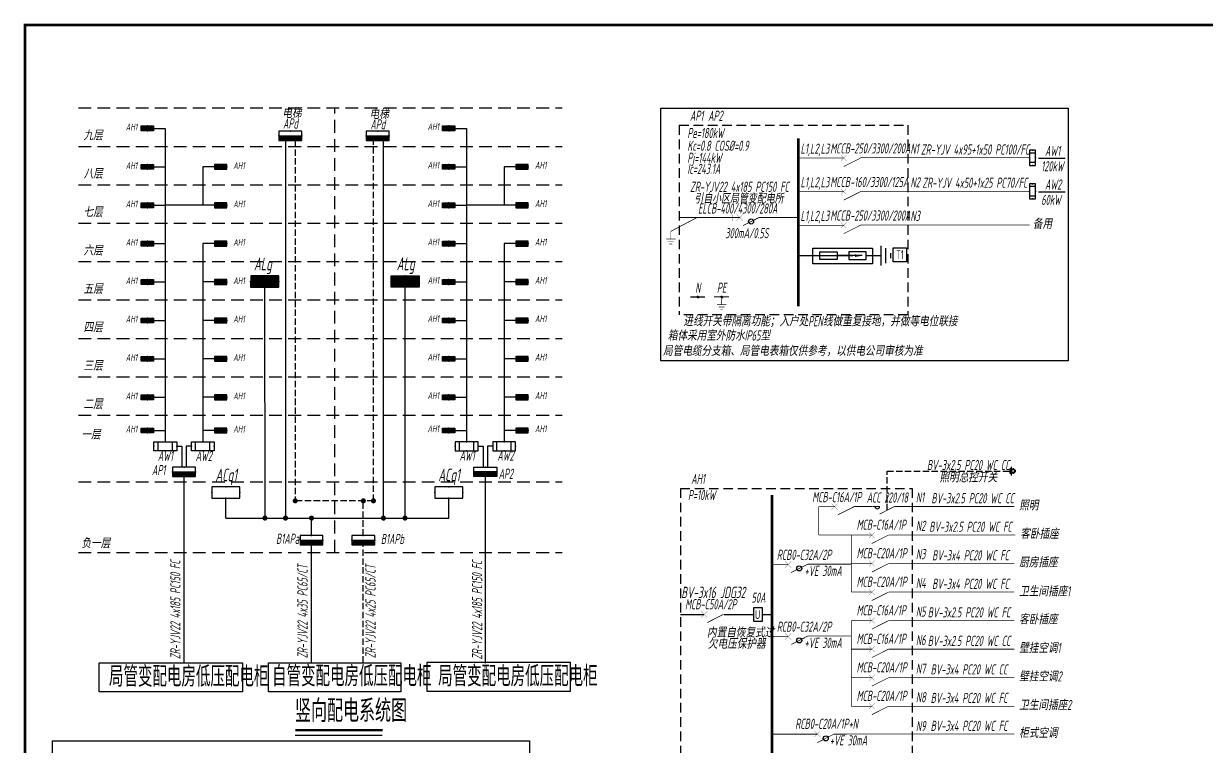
# Model space of a CAD drawing. Extents: x 3002737 to 4077523, y -995787 to -7267.
# Drawn here: x 3503902 to 3550400, y -668747 to -640337 of the extents above; entities that cross this region are included whole.
import ezdxf
from ezdxf.enums import TextEntityAlignment as Align

# ---------------------------------------------------------------- set-up
doc = ezdxf.new("R2010")
doc.units = 0
doc.header["$LTSCALE"] = 1000
doc.header["$MEASUREMENT"] = 0
for name, pattern in [('CONTINOUS', [0]), ('DASH', [0.35, 0.25, -0.1]), ('DASH4', [0.1875, 0.125, -0.0625]), ('DASHED', [0.75, 0.5, -0.25])]:
    doc.linetypes.add(name, pattern=pattern)
doc.layers.get('0').update_dxf_attribs({"linetype": 'CONTINUOUS'})
for name, color, linetype in [('!!电气', 1, 'CONTINUOUS'), ('ANNO-NOTE', 7, 'CONTINUOUS'), ('DIM-照明', 7, 'CONTINUOUS'), ('ELEMENT', 3, 'CONTINUOUS'), ('EQUIP', 3, 'CONTINUOUS'), ('EQUIP-照明', 3, 'CONTINUOUS'), ('EQUIP-箱柜', 3, 'CONTINUOUS'), ('WIRE-SECU-1', 30, 'CONTINUOUS'), ('WIRE-照明', 2, 'CONTINUOUS'), ('照明平面文字层', 3, 'CONTINUOUS')]:
    doc.layers.add(name, color=color, linetype=linetype)
doc.layers.add('图框', color=147, linetype='CONTINUOUS', lineweight=20)
doc.styles.add('_TCH_LABEL', font='COMPLEX', dxfattribs={"bigfont": 'GBCBIG'})
doc.styles.add('HZTXT', font='gbeitc.shx', dxfattribs={"width": 0.8, "height": 400, "bigfont": 'hztxt.shx'})
doc.styles.add('SM1', font='realsz.shx', dxfattribs={"width": 0.75, "bigfont": 'realhz.shx'})
doc.styles.get("Standard").update_dxf_attribs({"font": 'gbenor.shx', "bigfont": 'gbcbig.shx'})
doc.styles.add('TSSD_Dimension', font='Tssdeng.shx', dxfattribs={"width": 0.7, "bigfont": 'tssdchn.shx'})

# ---------------------------------------------------------------- blocks, each defined once
blk = doc.blocks.new('*X10')
at = {"color": 0}
for p, q in [((-250, 33), (-183, 100)), ((-250, 68), (-218, 100)), ((-247, 0), (-147, 100)), ((-212, 0), (-112, 100)), ((-177, 0), (-77, 100)), ((-141, 0), (-41, 100)), ((-106, 0), (-6, 100)), ((-71, 0), (29, 100)), ((-35, 0), (65, 100)), ((0, 0), (100, 100)), ((35, 0), (135, 100)), ((71, 0), (171, 100)), ((106, 0), (206, 100)), ((141, 0), (241, 100)), ((177, 0), (250, 73)), ((212, 0), (250, 38)), ((247, 0), (250, 3))]:
    blk.add_line(p, q, dxfattribs=at)
blk = doc.blocks.new('$equip$00001414')
for p, q in [((0.75, 0.6), (-0.75, 0.6)), ((-0.75, 0.6), (-0.75, 0)), ((-0.75, 0.3), (0.75, 0.3)), ((-0.75, 0), (0.75, 0)), ((0.75, 0), (0.75, 0.6))]:
    blk.add_line(p, q)
at = {"const_width": 0.3}
blk.add_lwpolyline([(-0.75, 0.15), (0.75, 0.15)], dxfattribs=at)
for p in [(-0.75, 0.3), (0, 0.6), (0, 0), (0.75, 0.3)]:
    blk.add_point(p)
at = {"xscale": 0.00300000000061118, "yscale": 0.00300000000061118, "zscale": 0.00300000000061118}
blk.add_blockref('*X10', (0, 0), dxfattribs=at)
at = {"style": '_TCH_LABEL', "flags": 9}
blk.add_attdef('A', (0, 0), '', height=0.00002, dxfattribs=at)
blk = doc.blocks.new('*X8')
at = {"color": 0}
for p, q in [((-250, 33), (-83, 200)), ((-250, 68), (-118, 200)), ((-250, 104), (-154, 200)), ((-250, 139), (-189, 200)), ((-250, 174), (-224, 200)), ((-247, 0), (-47, 200)), ((-212, 0), (-12, 200)), ((-177, 0), (23, 200)), ((-141, 0), (59, 200)), ((-106, 0), (94, 200)), ((-71, 0), (129, 200)), ((-35, 0), (165, 200)), ((0, 0), (200, 200)), ((35, 0), (235, 200)), ((71, 0), (250, 179)), ((106, 0), (250, 144)), ((141, 0), (250, 109)), ((177, 0), (250, 73)), ((212, 0), (250, 38)), ((247, 0), (250, 3))]:
    blk.add_line(p, q, dxfattribs=at)
blk = doc.blocks.new('$equip$00001421')
for p, q in [((0.75, 0.6), (-0.75, 0.6)), ((-0.75, 0.6), (-0.75, 0)), ((-0.75, 0), (0.75, 0)), ((0.75, 0), (0.75, 0.6))]:
    blk.add_line(p, q)
at = {"const_width": 0.6}
blk.add_lwpolyline([(-0.75, 0.3), (0.75, 0.3)], dxfattribs=at)
for p in [(-0.75, 0.3), (0, 0.6), (0, 0), (0.75, 0.3)]:
    blk.add_point(p)
at = {"xscale": 0.00300000000061118, "yscale": 0.00300000000061118, "zscale": 0.00300000000061118}
blk.add_blockref('*X8', (0, 0), dxfattribs=at)
at = {"style": '_TCH_LABEL', "flags": 9}
blk.add_attdef('A', (0, 0), '', height=0.00002, dxfattribs=at)
blk = doc.blocks.new('$equip$00001428')
for p, q in [((0.75, 0.6), (-0.75, 0.6)), ((-0.75, 0.6), (-0.75, 0)), ((-0.75, 0), (0.75, 0)), ((-0.469, 0.6), (-0.469, 0)), ((0.469, 0.6), (0.469, 0)), ((0.75, 0), (0.75, 0.6))]:
    blk.add_line(p, q)
for p in [(-0.75, 0.3), (0, 0.6), (0, 0), (0.75, 0.3)]:
    blk.add_point(p)
at = {"style": '_TCH_LABEL', "flags": 9}
blk.add_attdef('A', (0, 0), '', height=0.00002, dxfattribs=at)
blk = doc.blocks.new('$equip$00001413')
for p, q in [((0.75, 0.6), (-0.75, 0.6)), ((-0.75, 0.6), (-0.75, 0)), ((-0.75, 0), (0.75, 0)), ((0.75, 0), (0.75, 0.6))]:
    blk.add_line(p, q)
for p in [(-0.75, 0.3), (0, 0.6), (0, 0), (0.75, 0.3)]:
    blk.add_point(p)
at = {"style": '_TCH_LABEL', "flags": 9}
blk.add_attdef('A', (0, 0), '', height=0.00002, dxfattribs=at)
blk = doc.blocks.new('1107AA')
at = {"color": 3, "linetype": 'Continuous'}
for points, const_width in [([(0, -7.5), (-3.79, 0)], 0.3), ([(-1.25, 1.25), (1.25, -1.25)], 0.1), ([(1.25, 1.25), (-1.25, -1.25)], 0.1)]:
    blk.add_lwpolyline(points, dxfattribs=dict(at, const_width=const_width))
blk = doc.blocks.new('0114')
at = {"color": 3, "linetype": 'Continuous', "const_width": 0.3}
for points in [[(0, 0), (0, -4.58)], [(-2.75, -4.58), (2.75, -4.58)], [(-1.83, -6.01), (1.83, -6.01)], [(-0.86, -7.5), (0.86, -7.5)]]:
    blk.add_lwpolyline(points, dxfattribs=at)
blk = doc.blocks.new('*X32')
at = {"color": 0}
for p, q in [((197.1, 124.2), (199.7, 126.7)), ((197.2, 123.8), (200.1, 126.7)), ((197.2, 124.6), (199.2, 126.7)), ((197.3, 123.4), (200.4, 126.6)), ((197.3, 125.2), (198.6, 126.5)), ((197.4, 123.1), (200.7, 126.5)), ((197.5, 122.9), (201, 126.3)), ((197.7, 122.6), (201.2, 126.1)), ((197.9, 122.4), (201.4, 125.9)), ((198.1, 122.2), (201.6, 125.7)), ((198.4, 122), (201.8, 125.4)), ((198.7, 121.9), (201.9, 125.2)), ((199, 121.8), (202, 124.8)), ((199.4, 121.7), (202.1, 124.5)), ((199.8, 121.7), (202.1, 124.1)), ((200.3, 121.8), (202, 123.5)), ((201.2, 122.3), (201.6, 122.7))]:
    blk.add_line(p, q, dxfattribs=at)
blk = doc.blocks.new('HC000089')
at = {"color": 4, "linetype": 'Continuous', "const_width": 0.2}
blk.add_lwpolyline([(-1.8, -1.8, 0.198912), (0, -2.5, 0.198912), (1.8, -1.8, 0.198912), (2.5, 0, 0.198912), (1.8, 1.8, 0.198912), (0, 2.5, 0.198912), (-1.8, 1.8, 0.198912), (-2.5, 0, 0.198912)], format="xyb", close=True, dxfattribs=at)
at = {"color": 4}
blk.add_blockref('*X32', (-199.6, -124.2), dxfattribs=at)
blk = doc.blocks.new('A$C7C37685A')
at = {"layer": 'ELEMENT'}
for p, q in [((294, 104), (294, -104)), ((745, 104), (294, 104)), ((641, 0), (294, 0)), ((745, -104), (745, 104)), ((1135, -260), (1135, 260)), ((1264, -195), (1264, 195)), ((1394, -65), (1394, 65)), ((294, -104), (745, -104))]:
    blk.add_line(p, q, dxfattribs=at)
for points in [[(294, 0), (0, 0)], [(745, 0), (1135, 0)]]:
    blk.add_lwpolyline(points, dxfattribs=at)
for points in [[(658, 0), (450, -35), (450, 35), (658, 0)], [(450, 35), (658, 0), (450, -35), (450, 35)], [(450, -35), (450, 35), (658, 0), (450, 35)]]:
    blk.add_solid(points, dxfattribs=at)
blk = doc.blocks.new('A$C64190E90')
at = {"layer": 'DIM-照明', "color": 3}
blk.add_lwpolyline([(0, 104), (450, 104), (450, -104), (0, -104)], close=True, dxfattribs=at)
at = {"layer": 'DIM-照明'}
blk.add_blockref('A$C7C37685A', (466, 0), dxfattribs=at)
blk = doc.blocks.new('A$C5F6A5641')
at = {"layer": 'WIRE-照明', "color": 3}
for p, q in [((0, 0), (2337, 0)), ((0, -611), (0, 0)), ((2337, 0), (2337, -611)), ((2337, -611), (0, -611))]:
    blk.add_line(p, q, dxfattribs=at)
blk = doc.blocks.new('A$C2FB505A5')
at = {"color": 3, "linetype": 'Continuous'}
for points, const_width in [([(-125, -125), (125, 125)], 10), ([(-125, 125), (125, -125)], 10), ([(771, 11), (125, -316)], 30)]:
    blk.add_lwpolyline(points, dxfattribs=dict(at, const_width=const_width))
at = {"layer": 'DIM-照明', "color": 3, "linetype": 'Continuous', "const_width": 28.8}
blk.add_lwpolyline([(771, 11), (1064, 11)], dxfattribs=at)
at = {"layer": 'DIM-照明', "color": 3, "linetype": 'Continuous'}
blk.add_circle((438, -157), 100, dxfattribs=at)
blk = doc.blocks.new('A$C46350062')
at = {"layer": 'DIM-照明', "color": 3, "linetype": 'Continuous', "const_width": 28.8}
for points in [[(-590, 0), (-868, 0)], [(0, 0), (-590, -298)]]:
    blk.add_lwpolyline(points, dxfattribs=at)
at = {"layer": 'DIM-照明', "color": 3, "linetype": 'Continuous'}
blk.add_arc((-678, 0), 88.4, 180.9398, 0, dxfattribs=at)
blk = doc.blocks.new('$equip$00001230')
for p, q in [((0.25, 0.71), (0.25, 0.39)), ((0.25, 0.39), (0.5, 0.39)), ((0.5, 0.39), (0.5, -0.39)), ((0.5, -0.39), (0.25, -0.39)), ((0.25, -0.39), (0.25, -0.71))]:
    blk.add_line(p, q)
for radius in [0.357, 0.25]:
    blk.add_circle((0, 0), radius)
at = {"layer": 'EQUIP-照明'}
for p in [(-0.36, 0), (0, 0.36), (0.5, 0), (0, -0.36)]:
    blk.add_point(p, dxfattribs=at)
at = {"layer": 'EQUIP-照明', "flags": 9}
blk.add_attdef('A', (0, 0), '', height=0.00002, dxfattribs=at)
blk = doc.blocks.new('A$C7F327A38')
at = {"layer": 'DIM-照明'}
blk.add_lwpolyline([(0, 329), (555, 329), (555, 0), (0, 0)], close=True, dxfattribs=at)
at = {"layer": 'EQUIP', "style": 'TSSD_Dimension', "width": 0.7}
blk.add_text('U', height=350, rotation=90, dxfattribs=at).set_placement((280, 153), align=Align.MIDDLE)

msp = doc.modelspace()

# ---------------------------------------------------------------- linework, layer by layer
at = {"layer": '!!电气', "color": 0}
for p, q in [((3510944.3, -645962.1), (3510944.3, -647471.7)), ((3522792.2, -645962.1), (3522792.2, -647471.7)), ((3510944.3, -647471.7), (3509469.8, -647471.7)), ((3522792.2, -647471.7), (3521317.7, -647471.7))]:
    msp.add_line(p, q, dxfattribs=at)
at = {"layer": '!!电气', "color": 1}
msp.add_lwpolyline([(3528953.9, -643659.4), (3544962.9, -643659.4), (3544962.9, -653595.4), (3528953.9, -653595.4)], close=True, dxfattribs=at)
at = {"layer": '!!电气', "color": 2, "linetype": 'DASH'}
msp.add_lwpolyline([(3537847.9, -659467.2), (3537849.7, -657923.9), (3542682.1, -657923.9)], dxfattribs=at)
at = {"layer": '!!电气'}
for points in [[(3506864.4, -665460.8), (3512503.7, -665460.8), (3512503.7, -666602.1), (3506864.4, -666602.1)], [(3513533.9, -665458), (3518728, -665458), (3518728, -666599.3), (3513533.9, -666599.3)], [(3525397.6, -665450.7), (3519758.2, -665450.7), (3519758.2, -666581.8), (3525397.6, -666581.8)]]:
    msp.add_lwpolyline(points, close=True, dxfattribs=at)
at = {"layer": '!!电气', "color": 6}
msp.add_lwpolyline([(3505036.2, -668531.8), (3523786.1, -668531.8), (3523786.1, -697443.9), (3505036.2, -697443.9)], close=True, dxfattribs=at)
at = {"color": 3, "linetype": 'Continuous'}
for points, const_width in [([(3531782.7, -647840.6), (3531782.7, -648091.9)], 10), ([(3531935.6, -648082.6), (3532185.6, -647832.6)], 10), ([(3531935.6, -647832.6), (3532185.6, -648082.6)], 10), ([(3532832, -647946.7), (3532185.6, -648273.5)], 30), ([(3535662.5, -659454.8), (3535912.5, -659204.8)], 10), ([(3535662.5, -659204.8), (3535912.5, -659454.8)], 10), ([(3536559, -659319), (3535912.5, -659645.8)], 30), ([(3530527.8, -663440.4), (3530777.8, -663690.4)], 10), ([(3530527.8, -663690.4), (3530777.8, -663440.4)], 10), ([(3531424.2, -663554.6), (3530777.8, -663881.4)], 30)]:
    msp.add_lwpolyline(points, dxfattribs=dict(at, const_width=const_width))
at = {"layer": 'ANNO-NOTE', "color": 7}
msp.add_line((3514582.8, -668302.9), (3517993.5, -668302.9), dxfattribs=at)
msp.add_line((3514582.8, -668302.9), (3517993.5, -668302.9), dxfattribs=at)
at = {"layer": 'DIM-照明', "color": 84, "linetype": 'DASHED'}
for p, q in [((3506057.1, -643651.4), (3525072.2, -643651.4)), ((3516141.4, -661124), (3516141.4, -643651.4)), ((3506057.1, -645161), (3525072.2, -645161)), ((3506057.1, -646670.7), (3525072.2, -646670.7)), ((3506057.1, -648180.3), (3525072.2, -648180.3)), ((3506057.1, -649690), (3525072.2, -649690)), ((3506057.1, -651199.6), (3525072.2, -651199.6)), ((3506057.1, -652709.3), (3525072.2, -652709.3)), ((3506057.1, -654218.9), (3525072.2, -654218.9)), ((3506057.1, -655728.6), (3525072.2, -655728.6)), ((3506057.1, -658345.4), (3525072.2, -658345.4)), ((3506057.1, -661124), (3525072.2, -661124))]:
    msp.add_line(p, q, dxfattribs=at)
at = {"layer": 'DIM-照明', "color": 7, "linetype": 'CONTINOUS'}
for p, q in [((3509005.3, -644452.4), (3509469.8, -644452.4)), ((3520853.2, -644452.4), (3521317.7, -644452.4)), ((3509005.3, -645962.1), (3509469.8, -645962.1)), ((3511408.8, -645962.1), (3510944.3, -645962.1)), ((3520853.2, -645962.1), (3521317.7, -645962.1)), ((3523256.7, -645962.1), (3522792.2, -645962.1)), ((3509005.3, -647471.7), (3509469.8, -647471.7)), ((3511408.8, -647471.7), (3510944.3, -647471.7)), ((3520853.2, -647471.7), (3521317.7, -647471.7)), ((3523256.7, -647471.7), (3522792.2, -647471.7)), ((3509005.3, -648981.4), (3509469.8, -648981.4)), ((3511408.8, -648981.4), (3510944.3, -648981.4)), ((3520853.2, -648981.4), (3521317.7, -648981.4)), ((3523256.7, -648981.4), (3522792.2, -648981.4)), ((3509005.3, -650491), (3509469.8, -650491)), ((3511408.8, -650491), (3510944.3, -650491)), ((3520853.2, -650491), (3521317.7, -650491)), ((3523256.7, -650491), (3522792.2, -650491)), ((3509005.3, -652000.7), (3509469.8, -652000.7)), ((3511408.8, -652000.7), (3510944.3, -652000.7)), ((3520853.2, -652000.7), (3521317.7, -652000.7)), ((3523256.7, -652000.7), (3522792.2, -652000.7)), ((3509005.3, -653510.3), (3509469.8, -653510.3)), ((3511408.8, -653510.3), (3510944.3, -653510.3)), ((3520853.2, -653510.3), (3521317.7, -653510.3)), ((3523256.7, -653510.3), (3522792.2, -653510.3)), ((3509005.3, -655020), (3509469.8, -655020)), ((3511408.8, -655020), (3510944.3, -655020)), ((3520853.2, -655020), (3521317.7, -655020)), ((3523256.7, -655020), (3522792.2, -655020)), ((3509005.3, -656326.3), (3509469.8, -656326.3)), ((3511408.8, -656326.3), (3510944.3, -656326.3)), ((3520853.2, -656326.3), (3521317.7, -656326.3)), ((3523256.7, -656326.3), (3522792.2, -656326.3))]:
    msp.add_line(p, q, dxfattribs=at)
at = {"layer": 'DIM-照明', "color": 7}
for p, q in [((3509469.8, -644452.4), (3509469.8, -656770.9)), ((3521317.7, -644452.4), (3521317.7, -656770.9)), ((3518047.6, -659773.8), (3518047.6, -644928.8)), ((3543796, -645621.7), (3544853.8, -645621.7)), ((3543796, -646941.6), (3544853.8, -646941.6)), ((3510944.3, -648981.4), (3510944.3, -656770.9)), ((3522792.2, -648981.4), (3522792.2, -656770.9)), ((3513392.5, -659773.2), (3513379.3, -650695.9)), ((3518895.2, -659773.2), (3518903.9, -650697)), ((3509919.8, -656950.9), (3510122.7, -656950.9)), ((3510122.7, -656950.9), (3510122.7, -657775.1)), ((3510494.3, -656950.9), (3510291.3, -656950.9)), ((3510291.3, -656950.9), (3510291.3, -657775.1)), ((3521767.7, -656950.9), (3521970.6, -656950.9)), ((3521970.6, -656950.9), (3521970.6, -657775.1)), ((3522342.2, -656950.9), (3522139.3, -656950.9)), ((3522139.3, -656950.9), (3522139.3, -657775.1)), ((3510207, -665471.7), (3510207, -658135.1)), ((3522054.9, -665471.7), (3522054.9, -658135.1)), ((3511853.5, -659773.2), (3511853.8, -658990.6)), ((3520616.2, -659773.2), (3520616.6, -658990.6)), ((3511853.5, -659773.2), (3520616.2, -659773.2)), ((3518047.6, -659773.8), (3518866.1, -659773.5)), ((3515217.9, -665458), (3515217.9, -660822))]:
    msp.add_line(p, q, dxfattribs=at)
at = {"layer": 'DIM-照明', "color": 3, "linetype": 'DASH4', "ltscale": 3}
for p, q in [((3529676.9, -644329.7), (3538663.8, -644329.7)), ((3529676.9, -644329.7), (3529676.9, -651784.2)), ((3538663.8, -644329.7), (3538663.8, -651784.2)), ((3538663.8, -651784.2), (3529676.9, -651784.2)), ((3529724.2, -658605.5), (3538835.1, -658605.6)), ((3529724.2, -658605.5), (3529724.2, -670259)), ((3538835.2, -658605.6), (3538835.1, -670259.1))]:
    msp.add_line(p, q, dxfattribs=at)
at = {"layer": 'DIM-照明', "color": 7, "linetype": 'DASH'}
for p, q in [((3514579.4, -644929.1), (3514579.4, -659095.8)), ((3517653.4, -659095.8), (3517653.4, -644928.8)), ((3517653.4, -659096.4), (3514579.4, -659095.8)), ((3517256.4, -665458), (3517256.4, -660822))]:
    msp.add_line(p, q, dxfattribs=at)
at = {"layer": 'DIM-照明', "color": 7}
for points in [[(3514197.6, -644929.1), (3514197.6, -659773.2), (3514197.6, -659773.2)], [(3515217.9, -660462), (3515217.9, -659773.2)]]:
    msp.add_lwpolyline(points, dxfattribs=at)
at = {"layer": 'DIM-照明', "color": 3, "const_width": 100}
for points in [[(3534360.1, -644841.7), (3534360.1, -651454.2)], [(3533319.9, -658868.3), (3533319.9, -669979.8)]]:
    msp.add_lwpolyline(points, dxfattribs=at)
at = {"layer": 'DIM-照明', "color": 3, "linetype": 'Continuous'}
for points, const_width in [([(3534360.1, -645621.7), (3536142, -645621.7)], 28.8), ([(3536795.1, -645609.9), (3543447.5, -645609.9)], 28.8), ([(3534360.1, -646941.6), (3536142, -646941.6)], 28.8), ([(3536795.1, -646929.8), (3543447.5, -646929.8)], 28.8), ([(3529347.6, -648500.1), (3530377.2, -647957.6)], 28.8), ([(3529676.9, -647957.6), (3532060.6, -647957.6)], 49.9), ([(3532821, -647957.6), (3534360.1, -647957.6)], 49.9), ([(3532832, -647946.7), (3533124.4, -647946.7)], 28.8), ([(3534360.1, -648261.5), (3536142, -648261.5)], 28.8), ([(3536795.1, -648249.8), (3543447.5, -648249.8)], 28.8), ([(3534360.1, -649456.4), (3536507.8, -649456.4)], 47.2), ([(3530109.8, -651081.2), (3530690.2, -651081.2)], 47.5), ([(3531047.2, -651077.1), (3531627.7, -651077.1)], 47.5), ([(3535155.6, -659329.8), (3535787.5, -659329.8)], 28.8), ([(3535155.6, -660440.7), (3535155.6, -659329.8)], 28.8), ([(3536559, -659319), (3536851.3, -659319)], 28.8), ([(3536851.3, -659319), (3537272.7, -659319)], 28.8), ([(3538142.9, -659318.1), (3542850.1, -659318.1)], 28.8), ([(3536446.8, -660440.7), (3535155.6, -660440.7)], 28.8), ([(3536446.8, -660440.7), (3537247.9, -660440.6)], 28.8), ([(3536446.8, -660440.7), (3536447, -662683.6)], 28.8), ([(3537905, -660440.6), (3542893.9, -660440)], 28.8), ([(3533319.9, -661596.8), (3533958.3, -661596.8)], 28.8), ([(3535022.1, -661586), (3536447, -661586)], 28.8), ([(3536447, -661562), (3537248, -661561.9)], 28.8), ([(3537905.1, -661561.9), (3542850.2, -661561.6)], 28.8), ([(3536447, -662683.6), (3537248, -662683.6)], 28.8), ([(3537905.1, -662683.5), (3542850.2, -662683.3)], 28.8), ([(3529724.2, -663565.4), (3530652.8, -663565.4)], 52.6), ([(3531430.1, -663565.4), (3532598.1, -663565.4)], 52.6), ([(3532934.8, -663565.4), (3533319.9, -663565.4)], 52.6), ([(3536447, -663805.2), (3537248, -663805.2)], 28.8), ([(3536447, -663805.2), (3536447.2, -667170)], 28.8), ([(3537905.1, -663805.1), (3542850.2, -663804.9)], 28.8), ([(3533319.9, -664424), (3533958.3, -664424)], 28.8), ([(3535022.1, -664413.2), (3536447, -664413.2)], 28.8), ([(3536447, -664926.8), (3537248.1, -664926.8)], 28.8), ([(3537905.2, -664926.7), (3542850.3, -664926.5)], 28.8), ([(3536447.1, -666048.4), (3537248.2, -666048.4)], 28.8), ([(3537905.2, -666048.4), (3542850.3, -666048.1)], 28.8), ([(3536447.1, -667170), (3537248.2, -667170)], 28.8), ([(3537905.3, -667170), (3542850.4, -667169.7)], 28.8), ([(3533319.7, -668267.3), (3535106.3, -668267.3)], 28.8), ([(3535763.4, -668267.3), (3542850.1, -668267)], 28.8)]:
    msp.add_lwpolyline(points, dxfattribs=dict(at, const_width=const_width))
at = {"layer": 'DIM-照明', "const_width": 100}
for points in [[(3514529.4, -659095.8, 1), (3514629.4, -659095.8, 1)], [(3517206.4, -659095.8, 1), (3517306.4, -659095.8, 1)], [(3517603.4, -659096.4, 1), (3517703.4, -659096.4, 1)], [(3513437.6, -659772.1, -1), (3513337.6, -659772, -1)], [(3514147.6, -659773.2, 1), (3514247.6, -659773.2, 1)], [(3515167.9, -659772.6, 1), (3515267.9, -659772.6, 1)], [(3517997.6, -659773.8, 1), (3518097.6, -659773.8, 1)], [(3518845.2, -659773.2, 1), (3518945.2, -659773.2, 1)]]:
    msp.add_lwpolyline(points, format="xyb", close=True, dxfattribs=at)
at = {"layer": 'DIM-照明', "color": 7, "linetype": 'DASH'}
msp.add_lwpolyline([(3517256.4, -660462), (3517256.4, -659095.8)], dxfattribs=at)
at = {"layer": 'DIM-照明', "color": 3, "linetype": 'Continuous'}
msp.add_circle((3535434.8, -668433.4), 100.1, dxfattribs=at)
at = {"layer": 'WIRE-SECU-1', "color": 7, "const_width": 98.5}
msp.add_lwpolyline([(3514581.8, -668108.7), (3518015.2, -668108.7)], dxfattribs=at)
msp.add_lwpolyline([(3514581.8, -668108.7), (3518015.2, -668108.7)], dxfattribs=at)
at = {"layer": '图框', "const_width": 100}
msp.add_lwpolyline([(3584551.8, -697786.6), (3584551.8, -640386.6), (3503951.8, -640386.6), (3503951.8, -697786.6)], close=True, dxfattribs=at)
at = {"layer": '照明平面文字层', "color": 7}
msp.add_lwpolyline([(3538092.7, -649148.4), (3538606.7, -649148.4), (3538606.7, -649696.2), (3538092.7, -649696.2)], close=True, dxfattribs=at)

# ---------------------------------------------------------------- block references
at = {"layer": '!!电气', "color": 1}
msp.add_blockref('A$C46350062', (3538142.9, -659318.1), dxfattribs=at)
at = {"layer": 'DIM-照明', "linetype": 'Continuous', "xscale": 87.60960006713867, "yscale": 87.60960006713867, "zscale": 87.60960006713867, "rotation": 90}
for p in [(3536142, -645621.7), (3536142, -646941.6), (3536142, -648261.5), (3537247.9, -660440.6), (3537248, -661562), (3537248, -662683.6), (3537248, -663805.2), (3537248, -664926.8), (3537248.1, -666048.4), (3537248.2, -667170), (3535106.2, -668267.3)]:
    msp.add_blockref('1107AA', p, dxfattribs=at)
at = {"layer": 'DIM-照明', "color": 3, "linetype": 'Continuous', "xscale": -66.50000000000003, "yscale": 66.5, "zscale": 66.49999999999999, "rotation": 1.643353773062017e-06}
msp.add_blockref('0114', (3529347.6, -648500.1), dxfattribs=at)
at = {"layer": 'DIM-照明', "xscale": 14.62999999523163, "yscale": 14.62999999523163, "zscale": 14.62999999523163}
for p in [(3530411.9, -651081.3), (3531348.4, -651081.3)]:
    msp.add_blockref('HC000089', p, dxfattribs=at)
at = {"layer": 'DIM-照明', "linetype": 'DASH', "xscale": -66.50000000000003, "yscale": 66.5, "zscale": 66.49999999999999, "rotation": 1.643353773062017e-06}
msp.add_blockref('0114', (3531343.1, -651076), dxfattribs=at)
at = {"layer": 'EQUIP', "color": 0, "rotation": 270}
msp.add_blockref('A$C7F327A38', (3532605.6, -663288), dxfattribs=at)
at = {"layer": 'EQUIP-照明', "xscale": 240.0000000000002, "yscale": 240.0000000000002, "zscale": 240.0000000000002, "rotation": 180.0000351236171}
msp.add_blockref('$equip$00001230', (3542802.1, -657923.9), dxfattribs=at)
at = {"layer": 'EQUIP-箱柜'}
for name, p, xscale, yscale, zscale in [('$equip$00001421', (3508765.3, -644551.8), -320, 320, 320), ('$equip$00001421', (3520613.2, -644551.8), -320, 320, 320), ('$equip$00001414', (3514388.5, -644929.1), 600, 600, 600), ('$equip$00001414', (3517820.7, -644928.8), 600, 600, 600), ('$equip$00001421', (3508765.3, -646061.5), -320, 320, 320), ('$equip$00001421', (3511648.8, -646061.5), 320, 320, 320), ('$equip$00001421', (3520613.2, -646061.5), -320, 320, 320), ('$equip$00001421', (3523496.7, -646061.5), 320, 320, 320), ('$equip$00001421', (3508765.3, -647571.1), -320, 320, 320), ('$equip$00001421', (3511648.8, -647571.1), 320, 320, 320), ('$equip$00001421', (3520613.2, -647571.1), -320, 320, 320), ('$equip$00001421', (3523496.7, -647571.1), 320, 320, 320), ('$equip$00001421', (3508765.3, -649080.8), -320, 320, 320), ('$equip$00001421', (3511648.8, -649080.8), 320, 320, 320), ('$equip$00001421', (3520613.2, -649080.8), -320, 320, 320), ('$equip$00001421', (3523496.7, -649080.8), 320, 320, 320), ('$equip$00001421', (3508765.3, -650590.4), -320, 320, 320), ('$equip$00001421', (3511648.8, -650590.4), 320, 320, 320), ('$equip$00001421', (3520613.2, -650590.4), -320, 320, 320), ('$equip$00001421', (3523496.7, -650590.4), 320, 320, 320), ('$equip$00001421', (3508765.3, -652100.1), -320, 320, 320), ('$equip$00001421', (3511648.8, -652100.1), 320, 320, 320), ('$equip$00001421', (3520613.2, -652100.1), -320, 320, 320), ('$equip$00001421', (3523496.7, -652100.1), 320, 320, 320), ('$equip$00001421', (3508765.3, -653609.7), -320, 320, 320), ('$equip$00001421', (3511648.8, -653609.7), 320, 320, 320), ('$equip$00001421', (3520613.2, -653609.7), -320, 320, 320), ('$equip$00001421', (3523496.7, -653609.7), 320, 320, 320), ('$equip$00001421', (3508765.3, -655119.4), -320, 320, 320), ('$equip$00001421', (3511648.8, -655119.4), 320, 320, 320), ('$equip$00001421', (3520613.2, -655119.4), -320, 320, 320), ('$equip$00001421', (3523496.7, -655119.4), 320, 320, 320), ('$equip$00001421', (3508765.3, -656425.8), -320, 320, 320), ('$equip$00001421', (3511648.8, -656425.8), 320, 320, 320), ('$equip$00001421', (3520613.2, -656425.8), -320, 320, 320), ('$equip$00001421', (3523496.7, -656425.8), 320, 320, 320), ('$equip$00001414', (3510207, -658135.1), 600, 600, 600), ('$equip$00001414', (3522054.9, -658135.1), -600, 600, 600), ('$equip$00001414', (3515217.9, -660822), 600, 600, 600), ('$equip$00001414', (3517256.4, -660822), 600, 600, 600)]:
    msp.add_blockref(name, p, dxfattribs=dict(at, xscale=xscale, yscale=yscale, zscale=zscale))
for name, p, xscale, yscale, zscale, rotation in [('$equip$00001428', (3543447.5, -645609.9), 400, 400, 400, 270), ('$equip$00001428', (3543447.5, -646929.8), 400, 400, 400, 270), ('$equip$00001421', (3513379.3, -650695.9), 736.6071428656563, 736.6071428656563, 736.6071428656563, 359.9762906980881), ('$equip$00001421', (3518903.9, -650697), -736.6071428656578, 736.6071428656578, 736.6071428656578, 359.9999999999627), ('$equip$00001428', (3509469.8, -656770.9), -600, 600, 600, 180), ('$equip$00001428', (3510944.3, -656770.9), -600, 600, 600, 180), ('$equip$00001428', (3521317.7, -656770.9), 600, 600, 600, 180), ('$equip$00001428', (3522792.2, -656770.9), 600, 600, 600, 180), ('$equip$00001413', (3511853.8, -658990.6), 736.6071428657093, 736.6071428657093, 736.6071428657093, 359.9762906980959), ('$equip$00001413', (3520616.6, -658990.6), 736.6071428657093, 736.6071428657093, 736.6071428657093, 359.9762906980959)]:
    msp.add_blockref(name, p, dxfattribs=dict(at, xscale=xscale, yscale=yscale, zscale=zscale, rotation=rotation))
at = {"layer": 'WIRE-照明'}
for p in [(3532060.6, -647957.6), (3533958.3, -661596.8), (3533958.3, -664424)]:
    msp.add_blockref('A$C2FB505A5', p, dxfattribs=at)
at = {"layer": 'WIRE-照明', "xscale": 1.5, "yscale": 1.5, "zscale": 1.5}
msp.add_blockref('A$C64190E90', (3535209.8, -649456.4), dxfattribs=at)
at = {"layer": 'WIRE-照明', "color": 3}
msp.add_blockref('A$C5F6A5641', (3534931.5, -649168.3), dxfattribs=at)

# ---------------------------------------------------------------- texts
at = {"color": 0, "style": 'HZTXT', "width": 0.7}
for s, p in [('ALg', (3512956.7, -650033)), ('ACq1', (3511439.6, -658327.8)), ('ACq1', (3520202.3, -658327.8))]:
    msp.add_text(s, height=500, rotation=359.97629, dxfattribs=at).set_placement(p)
msp.add_text('ALg', height=500, dxfattribs=at).set_placement((3518570.6, -650027.8))
at = {"layer": 'DIM-照明', "style": 'HZTXT', "width": 0.7}
for s, height, p in [('电梯', 400, (3514066.7, -644052.1)), ('电梯', 400, (3517498.9, -644088.7)), ('AH1', 270, (3507916.6, -644537.9)), ('APd', 400, (3514100.5, -644461.2)), ('APd', 400, (3517532.7, -644492.9)), ('AH1', 270, (3519780.2, -644524.2)), ('九层', 400, (3506254, -644921.7)), ('AH1', 270, (3507916.6, -646049.9)), ('AH1', 270, (3512143.1, -646049.9)), ('AH1', 270, (3519780.2, -646036.3)), ('AH1', 270, (3524006.7, -646036.3)), ('八层', 400, (3506254, -646431.4)), ('七层', 400, (3506254, -647941)), ('AH1', 270, (3507916.6, -647557.2)), ('AH1', 270, (3512143.1, -647557.2)), ('AH1', 270, (3519780.2, -647543.5)), ('AH1', 270, (3524006.7, -647543.5)), ('六层', 400, (3506254, -649450.7)), ('AH1', 270, (3507916.6, -649066.8)), ('AH1', 270, (3512143.1, -649066.8)), ('AH1', 270, (3519780.2, -649053.2)), ('AH1', 270, (3524006.7, -649053.2)), ('AH1', 270, (3507916.6, -650576.4)), ('AH1', 270, (3512143.1, -650576.4)), ('AH1', 270, (3519780.2, -650562.8)), ('AH1', 270, (3524006.7, -650562.8)), ('五层', 400, (3506254, -650960.3)), ('AH1', 270, (3507916.6, -652086.1)), ('AH1', 270, (3512143.1, -652086.1)), ('AH1', 270, (3519780.2, -652072.5)), ('AH1', 270, (3524006.7, -652072.5)), ('四层', 400, (3506254, -652470)), ('三层', 400, (3506254, -653979.6)), ('AH1', 270, (3507916.6, -653595.7)), ('AH1', 270, (3512143.1, -653595.7)), ('AH1', 270, (3519780.2, -653582.1)), ('AH1', 270, (3524006.7, -653582.1)), ('二层', 400, (3506254, -655489.3)), ('AH1', 270, (3507916.6, -655105.4)), ('AH1', 270, (3512143.1, -655105.4)), ('AH1', 270, (3519780.2, -655091.7)), ('AH1', 270, (3524006.7, -655091.7)), ('一层', 400, (3506170.9, -656684.2)), ('AH1', 270, (3507916.6, -656411.8)), ('AH1', 270, (3512143.1, -656411.8)), ('AH1', 270, (3519780.2, -656398.1)), ('AH1', 270, (3524006.7, -656398.1)), ('AW1', 400, (3509173.2, -657529.9)), ('AW2', 400, (3510660.7, -657529.9)), ('AW1', 400, (3521036.8, -657516.3)), ('AW2', 400, (3522524.3, -657516.3)), ('AP1', 400, (3508944.9, -658084)), ('AP2', 400, (3522571.7, -658233.6)), ('负一层', 400, (3506170.9, -660958.2)), ('B1APa', 400, (3513825.5, -660787.3)), ('B1APb', 400, (3517945, -660794))]:
    msp.add_text(s, height=height, dxfattribs=at).set_placement(p)
at = {"layer": 'DIM-照明', "color": 7, "linetype": 'Continuous', "style": 'HZTXT'}
for s, width, p in [('AP1', 0.7, (3530363.2, -643958.8)), ('AP2', 0.7, (3531098.3, -643958.8)), ('ZR-YJV 4x95+1x50 PC100/FC', 0.65, (3541309.6, -645283.1)), ('ZR-YJV22 4x185 PC150 FC', 0.7, (3532044.6, -646749)), ('ZR-YJV 4x50+1x25 PC70/FC', 0.65, (3541300.8, -646590)), ('引自小区局管变配电所', 0.65, (3532021.3, -647187.5)), ('ELCB-400/4300/280A', 0.7, (3531977.8, -647601.5)), ('300mA/0.5S', 0.7, (3532335.8, -648571.8)), ('BV-3x2.5 PC20 WC CC', 0.7, (3541040.2, -657686.6)), ('照明总控开关', 0.7, (3541040.2, -658150.1)), ('AH1', 0.7, (3530416, -658234.6)), ('BV-3x2.5 PC20 WC CC', 0.7, (3541213.6, -658991.3)), ('BV-3x2.5 PC20 WC FC', 0.7, (3541129, -660113.1)), ('BV-3x4 PC20 WC FC', 0.7, (3541129.1, -661234.8)), ('BV-3x4 PC20 WC FC', 0.7, (3541129.1, -662356.4)), ('MCB-C50A/2P ', 0.7, (3530993.1, -663160.6)), ('BV-3x2.5 PC20 WC FC', 0.7, (3541070.4, -663478.3)), ('内置自恢复式过', 0.7, (3532086.1, -664248.7)), ('BV-3x2.5 PC20 WC CC', 0.7, (3541070.5, -664599.9)), ('欠电压保护器', 0.7, (3531935.1, -664689.7)), ('BV-3x4 PC20 WC CC', 0.7, (3541070.5, -665721.5)), ('BV-3x4 PC20 WC FC', 0.7, (3541070.5, -666843.1)), ('BV-3x4 PC20 WC FC', 0.7, (3541070.3, -667940.4))]:
    msp.add_text(s, height=400, dxfattribs=dict(at, width=width)).set_placement(p, align=Align.MIDDLE)
at = {"layer": 'DIM-照明', "color": 7, "linetype": 'Continuous', "style": 'HZTXT', "width": 0.7}
for s, p in [('Pe=180kW', (3529996.3, -644834.8)), ('Kc=0.8 COS%%C=0.9', (3529996.3, -645336.4)), ('L1,L2,L3', (3534447.5, -645450)), ('MCCB-250/3300/200A', (3535613.8, -645441)), ('N1', (3538766.3, -645453.2)), ('Ic=243.1A', (3529996.3, -646242.3)), ('Pj=144kW', (3529996.3, -645810.4)), ('L1,L2,L3', (3534447.5, -646769.9)), ('MCCB-160/3300/125A', (3535613.8, -646760.9)), ('N2', (3538766.3, -646773.1)), ('L1,L2,L3', (3534447.5, -648089.9)), ('MCCB-250/3300/200A', (3535613.8, -648080.8)), ('N3', (3538766.3, -648093)), ('N', (3530302.2, -650918.5)), ('PE', (3531156.2, -650918.5)), ('进线开关带隔离功能；入户处PEN线做重复接地，并做等电位联接', (3529833.8, -652233.8)), ('局管电缆分支箱、局管电表箱仅供参考，以供电公司审核为准', (3529036.2, -653398.1)), ('P=10kW', (3530020.9, -659068.4)), ('MCB-C16A/1P', (3534902.4, -659149.1)), ('N1', (3538981.3, -659161.4)), ('MCB-C16A/1P', (3536650.6, -660233.6)), ('N2', (3538981.3, -660276.4)), ('RCB0-C32A/2P', (3533513.6, -661416.1)), ('MCB-C20A/1P', (3536650.7, -661355)), ('N3', (3538981.4, -661391.3)), ('+VE 30mA', (3534598, -662050)), ('MCB-C20A/1P', (3536650.7, -662476.6)), ('N4', (3538981.4, -662528.8)), (' 50A', (3532365.4, -663101.4)), ('MCB-C16A/1P', (3536650.7, -663598.2)), ('N5', (3538981.5, -663650.4)), ('RCB0-C32A/2P', (3533513.6, -664243.3)), ('MCB-C16A/1P', (3536650.8, -664719.8)), ('N6', (3538981.5, -664771.7)), ('+VE 30mA', (3534598, -664877.2)), ('MCB-C20A/1P', (3536650.8, -665841.4)), ('N7', (3538981.5, -665892.9)), ('MCB-C20A/1P', (3536650.8, -666963)), ('N8', (3538981.6, -667014.5)), ('RCB0-C20A/1P+N', (3534236, -668060.3)), ('N9', (3538981.4, -668151.6)), ('+VE 30mA', (3535590.6, -668713.6))]:
    msp.add_text(s, height=400, dxfattribs=at).set_placement(p)
at = {"layer": 'DIM-照明', "color": 7}
for s, height, style, width, p in [('AW1', 400, 'HZTXT', 0.7, (3544056.4, -645539.4)), ('120kW', 400, 'HZTXT', 0.7, (3543906.5, -646142.5)), ('AW2', 400, 'HZTXT', 0.7, (3544056.4, -646859.3)), ('60kW', 400, 'HZTXT', 0.7, (3543906.5, -647462.5)), ('备用', 400, 'HZTXT', 0.7, (3543578, -648403.8)), ('照明', 400, 'HZTXT', 0.7, (3543038, -659472.2)), ('客卧插座', 400, 'HZTXT', 0.7, (3543081.8, -660589.5)), ('厨房插座', 400, 'HZTXT', 0.7, (3543038.1, -661711.1)), ('卫生间插座1', 400, 'HZTXT', 0.7, (3543038.1, -662852.5)), ('客卧插座', 400, 'HZTXT', 0.7, (3543038.1, -663954.4)), ('壁挂空调1', 400, 'HZTXT', 0.7, (3543038.1, -665076.2)), ('局管变配电房低压配电柜', 800, 'SM1', 0.75, (3507255.4, -666400.3)), ('自管变配电房低压配电柜', 800, 'SM1', 0.75, (3513667.4, -666386.7)), ('局管变配电房低压配电柜', 800, 'SM1', 0.75, (3520197, -666386.7)), ('壁挂空调2', 400, 'HZTXT', 0.7, (3543038.2, -666197.8)), ('竖向配电系统图', 883.2, 'SM1', 0.75, (3514569.8, -667794.2)), ('竖向配电系统图', 883.2, 'SM1', 0.75, (3514569.8, -667794.2)), ('卫生间插座2', 400, 'HZTXT', 0.7, (3543038.2, -667319.4)), ('柜式空调', 400, 'HZTXT', 0.7, (3543038, -668416.7))]:
    msp.add_text(s, height=height, dxfattribs=dict(at, style=style, width=width)).set_placement(p)
at = {"layer": 'DIM-照明', "color": 1, "linetype": 'Continuous', "style": 'HZTXT', "width": 0.7}
msp.add_text('箱体采用室外防水IP65型', height=400, dxfattribs=at).set_placement((3529224.1, -652795.6))
at = {"layer": 'DIM-照明', "color": 7, "linetype": 'Continuous', "style": 'HZTXT', "width": 0.66}
msp.add_text('ACC 220/18', height=400, rotation=0, dxfattribs=at).set_placement((3537047.7, -659164.9, 0))
at = {"layer": 'DIM-照明', "style": 'HZTXT', "width": 0.7}
for s, p in [('ZR-YJV22 4x185 PC150 FC', (3510065.6, -665318.6)), ('ZR-YJV22 4x35 PC65/CT', (3515065.4, -665283.3)), ('ZR-YJV22 4x25 PC65/CT', (3517737.8, -665283.3)), ('ZR-YJV22 4x185 PC150 FC', (3521929.2, -665331.7))]:
    msp.add_text(s, height=400, rotation=90, dxfattribs=at).set_placement(p)
at = {"layer": 'DIM-照明', "color": 7, "style": 'HZTXT', "width": 0.7}
msp.add_text('BV-3x16 JDG32 ', height=450, dxfattribs=at).set_placement((3531101.7, -662696), align=Align.MIDDLE)
at = {"layer": '照明平面文字层', "color": 7, "style": 'TSSD_Dimension', "width": 0.7}
msp.add_text('T1', height=350, dxfattribs=at).set_placement((3538202.4, -649593.5))

doc.saveas('drawing.dxf')
